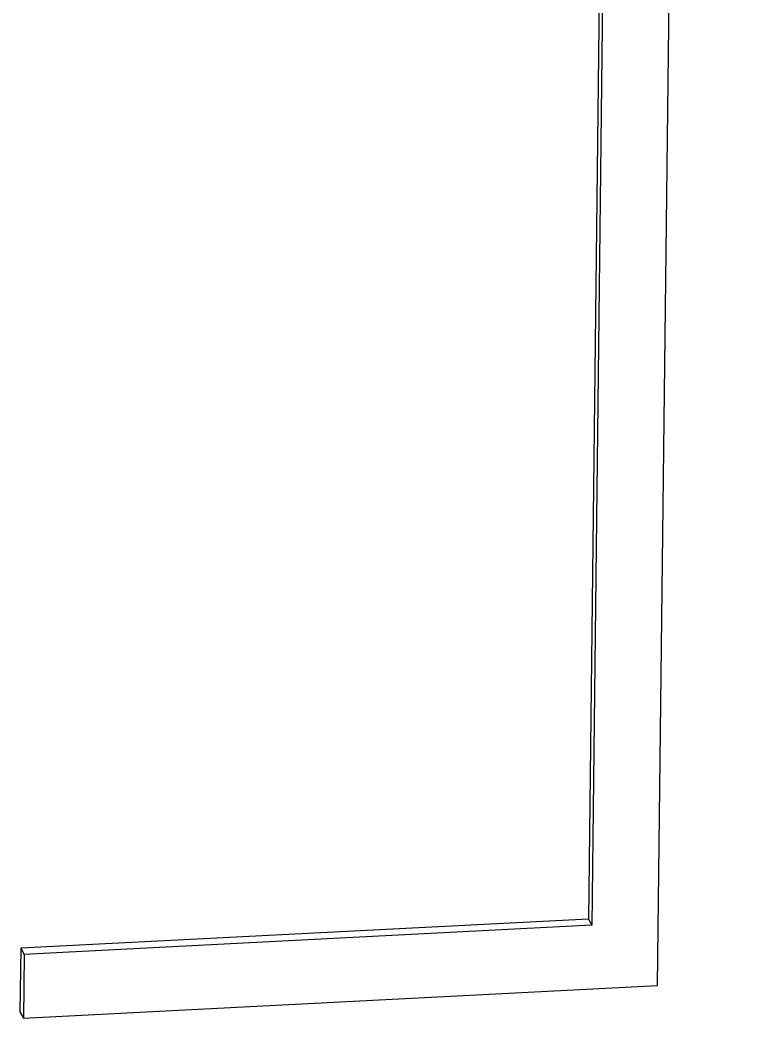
# Model space of a CAD drawing. Header units: millimetres. Extents: x -582 to 3448, y -204 to 2611.
# Drawn here: x 615.626 to 618.41, y 678.419 to 682.269 of the extents above; entities that cross this region are included whole.
import ezdxf

# ---------------------------------------------------------------- set-up
doc = ezdxf.new("R2010")
doc.units = ezdxf.units.MM
doc.header["$MEASUREMENT"] = 0
doc.layers.add('Utwórz2D linie widoczne', color=7, linetype='Continuous', true_color=0x000000)

msp = doc.modelspace()

# ---------------------------------------------------------------- linework, layer by layer
at = {"layer": 'Utwórz2D linie widoczne'}
for p, q in [((618.0841, 678.5437), (618.4104, 706.1799)), ((618.1367, 705.9186), (617.8178, 678.8001)), ((618.1501, 705.9193), (617.8308, 678.7762)), ((617.8178, 678.8001), (615.6292, 678.6882)), ((617.8178, 678.8001), (617.8308, 678.7762)), ((617.8308, 678.7762), (615.6422, 678.6642)), ((615.6292, 678.6882), (615.6264, 678.4426)), ((615.6292, 678.6882), (615.6422, 678.6642)), ((615.6422, 678.6642), (615.6394, 678.4186)), ((615.6394, 678.4186), (618.0841, 678.5437)), ((615.6264, 678.4426), (615.6394, 678.4186))]:
    msp.add_line(p, q, dxfattribs=at)

doc.saveas('drawing.dxf')
